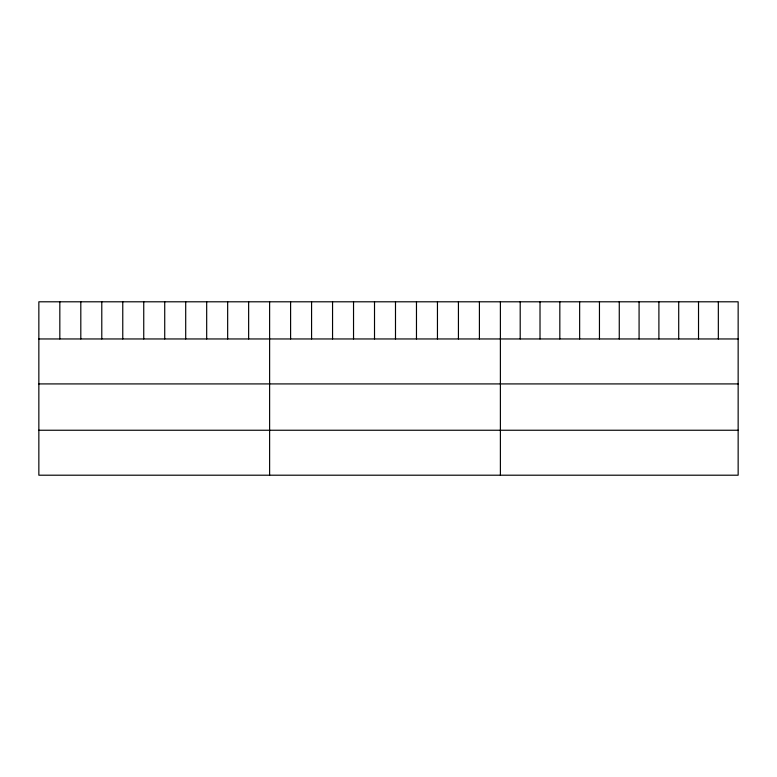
<?xml version="1.0" encoding="UTF-8"?>
<svg xmlns="http://www.w3.org/2000/svg" width="777" height="777" viewBox="0 0 777 777"><rect width="100%" height="100%" fill="white"/><g stroke="black" fill="none" stroke-linecap="round" stroke-linejoin="round"><path stroke-width="1.17" d="M738.15 338.957L738.15 475.203L38.85 475.203L38.85 301.797L738.15 301.797L738.15 338.957L38.85 338.957M38.85 383.916L738.15 383.916M38.85 430.244L738.15 430.244M718.337 301.797L718.337 338.957M698.523 301.797L698.523 338.957M678.709 301.797L678.709 338.957M658.896 301.797L658.896 338.957M639.082 301.797L639.082 338.957M619.269 301.797L619.269 338.957M599.456 301.797L599.456 338.957M579.642 301.797L579.642 338.957M559.828 301.797L559.828 338.957M540.015 301.797L540.015 338.957M520.202 301.797L520.202 338.957M500.388 301.797L500.388 475.203M479.409 301.797L479.409 338.957M458.43 301.797L458.43 338.957M437.451 301.797L437.451 338.957M416.472 301.797L416.472 338.957M395.493 301.797L395.493 338.957M374.514 301.797L374.514 338.957M353.535 301.797L353.535 338.957M332.556 301.797L332.556 338.957M311.577 301.797L311.577 338.957M290.598 301.797L290.598 338.957M269.619 301.797L269.619 475.203M248.64 301.797L248.64 338.957M227.661 301.797L227.661 338.957M206.682 301.797L206.682 338.957M185.703 301.797L185.703 338.957M164.724 301.797L164.724 338.957M143.745 301.797L143.745 338.957M122.766 301.797L122.766 338.957M101.787 301.797L101.787 338.957M80.808 301.797L80.808 338.957M59.829 301.797L59.829 338.957"/></g></svg>
